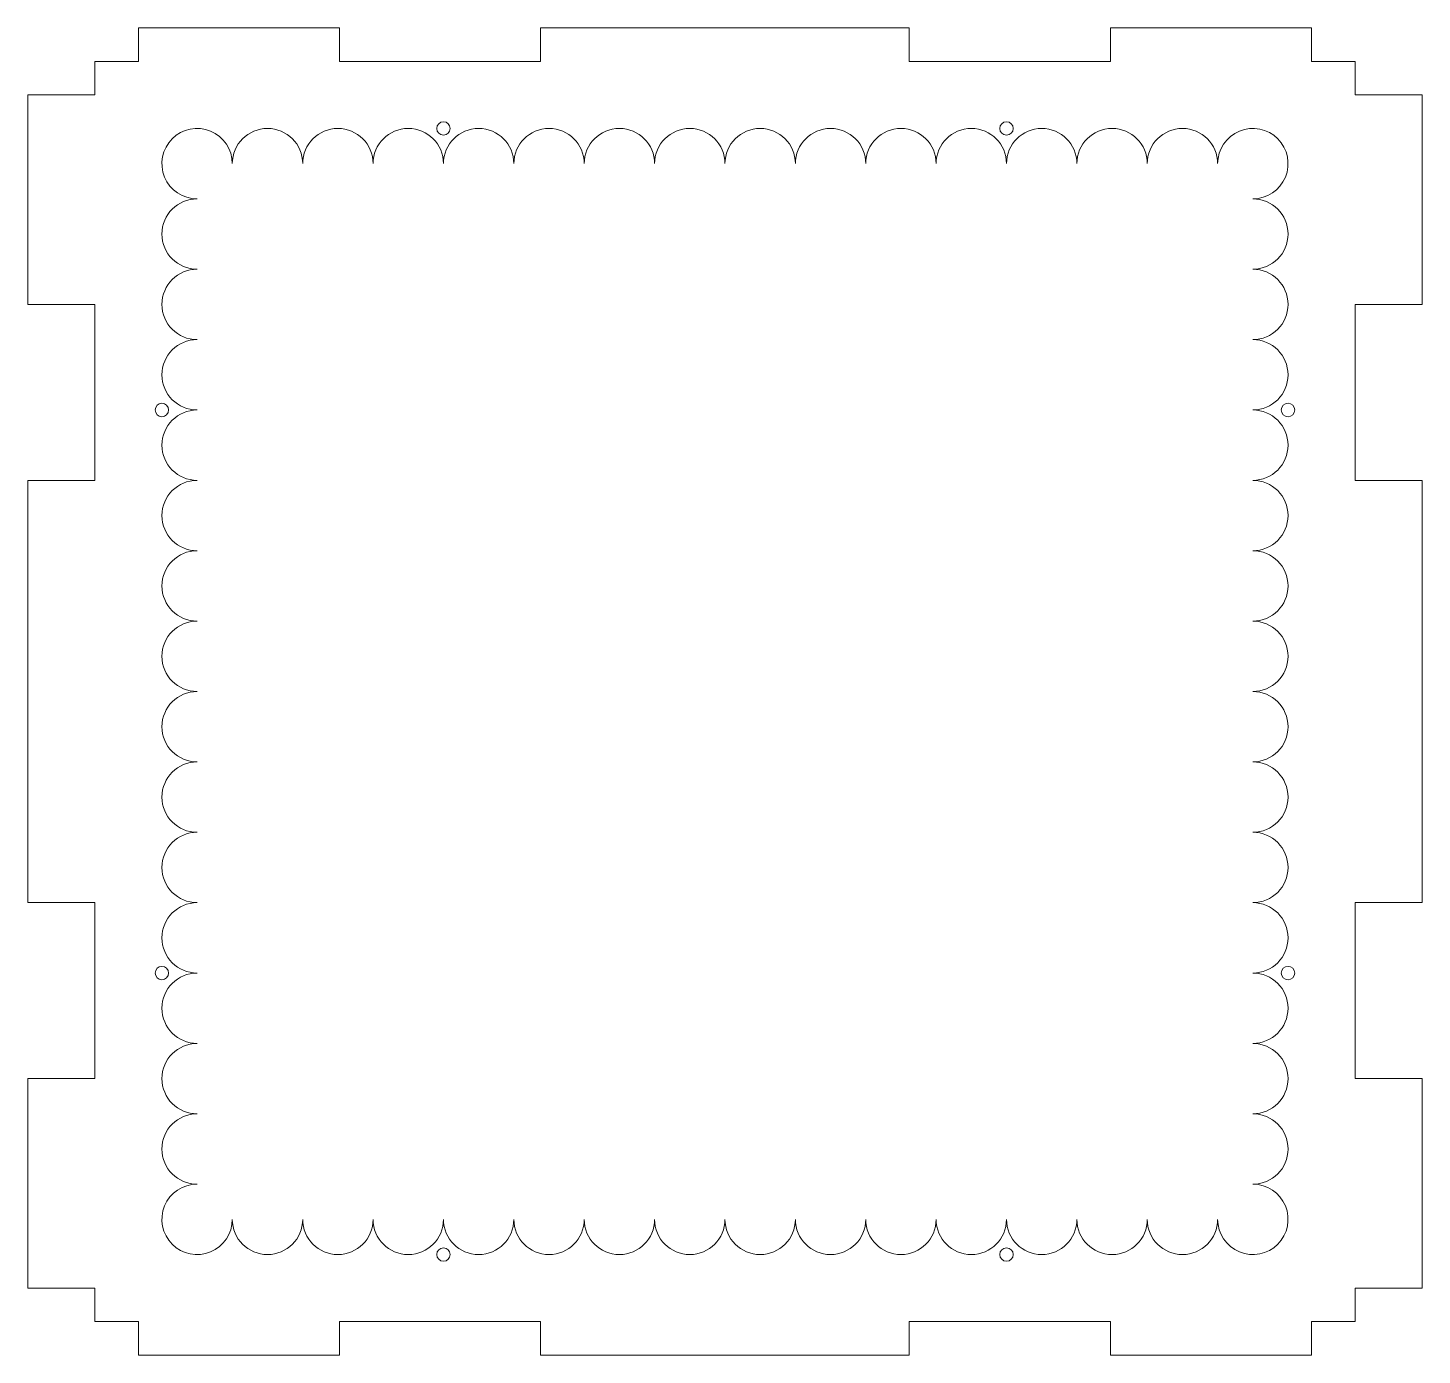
# Model space of a CAD drawing. Header units: millimetres. Extents: x -104 to 104, y -99 to 99.
import ezdxf

# ---------------------------------------------------------------- set-up
doc = ezdxf.new("R2010")
doc.units = ezdxf.units.MM

msp = doc.modelspace()

# ---------------------------------------------------------------- linework, layer by layer
at = {"color": 1, "lineweight": 5, "true_color": 0xff0000, "flags": 128}
msp.add_lwpolyline([(-27.59, -99.15), (-27.59, -94.15), (-57.59, -94.15), (-57.59, -99.15), (-87.59, -99.15), (-87.59, -94.15), (-94.09, -94.15), (-94.09, -89.15), (-104.09, -89.15), (-104.09, -57.9), (-94.09, -57.9), (-94.09, -31.65), (-104.09, -31.65), (-104.09, 31.35), (-94.09, 31.35), (-94.09, 57.6), (-104.09, 57.6), (-104.09, 88.85), (-94.09, 88.85), (-94.09, 93.85), (-87.59, 93.85), (-87.59, 98.85), (-57.59, 98.85), (-57.59, 93.85), (-27.59, 93.85), (-27.59, 98.85), (27.41, 98.85), (27.41, 93.85), (57.41, 93.85), (57.41, 98.85), (87.41, 98.85), (87.41, 93.85), (93.91, 93.85), (93.91, 88.85), (103.91, 88.85), (103.91, 57.6), (93.91, 57.6), (93.91, 31.35), (103.91, 31.35), (103.91, -31.65), (93.91, -31.65), (93.91, -57.9), (103.91, -57.9), (103.91, -89.15), (93.91, -89.15), (93.91, -94.15), (87.41, -94.15), (87.41, -99.15), (57.41, -99.15), (57.41, -94.15), (27.41, -94.15), (27.41, -99.15)], close=True, dxfattribs=at)
msp.add_lwpolyline([(-73.59, 78.6, 2.414214), (-78.84, 73.35, 1), (-78.84, 62.85, 1), (-78.84, 52.35, 1), (-78.84, 41.85, 1), (-78.84, 31.35, 1), (-78.84, 20.85, 1), (-78.84, 10.35, 1), (-78.84, -0.15, 1), (-78.84, -10.65, 1), (-78.84, -21.15, 1), (-78.84, -31.65, 1), (-78.84, -42.15, 1), (-78.84, -52.65, 1), (-78.84, -63.15, 1), (-78.84, -73.65, 2.414214), (-73.59, -78.9, 1), (-63.09, -78.9, 1), (-52.59, -78.9, 1), (-42.09, -78.9, 1), (-31.59, -78.9, 1), (-21.09, -78.9, 1), (-10.59, -78.9, 1), (-0.09, -78.9, 1), (10.41, -78.9, 1), (20.91, -78.9, 1), (31.41, -78.9, 1), (41.91, -78.9, 1), (52.41, -78.9, 1), (62.91, -78.9, 1), (73.41, -78.9, 2.414214), (78.66, -73.65, 1), (78.66, -63.15, 1), (78.66, -52.65, 1), (78.66, -42.15, 1), (78.66, -31.65, 1), (78.66, -21.15, 1), (78.66, -10.65, 1), (78.66, -0.15, 1), (78.66, 10.35, 1), (78.66, 20.85, 1), (78.66, 31.35, 1), (78.66, 41.85, 1), (78.66, 52.35, 1), (78.66, 62.85, 1), (78.66, 73.35, 2.414214), (73.41, 78.6, 1), (62.91, 78.6, 1), (52.41, 78.6, 1), (41.91, 78.6, 1), (31.41, 78.6, 1), (20.91, 78.6, 1), (10.41, 78.6, 1), (-0.09, 78.6, 1), (-10.59, 78.6, 1), (-21.09, 78.6, 1), (-31.59, 78.6, 1), (-42.09, 78.6, 1), (-52.59, 78.6, 1), (-63.09, 78.6, 1)], format="xyb", close=True, dxfattribs=at)
at = {"color": 1, "lineweight": 5, "true_color": 0xff0000}
for centre in [(-42.09, 83.85), (41.91, 83.85), (-84.09, 41.85), (83.91, 41.85), (-84.09, -42.15), (83.91, -42.15), (-42.09, -84.15), (41.91, -84.15)]:
    msp.add_circle(centre, 1, dxfattribs=at)

doc.saveas('drawing.dxf')
